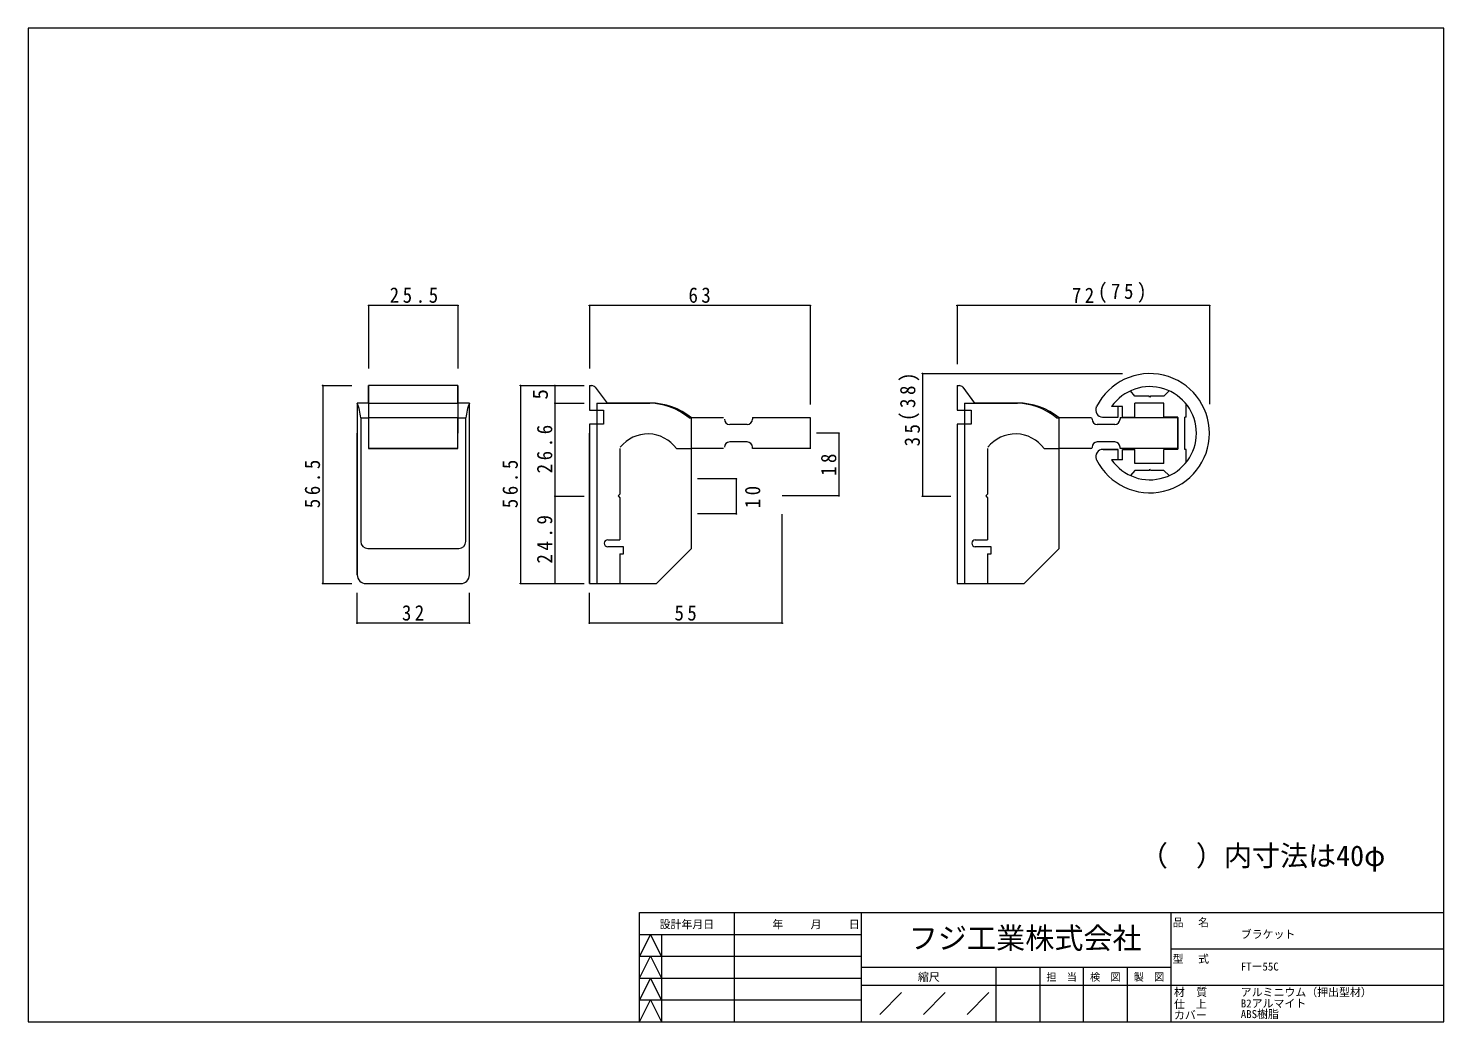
# Model space of a CAD drawing. Units: millimetres on the paper. Extents: x -202 to 202, y -142 to 141.
import ezdxf
from ezdxf.enums import TextEntityAlignment as Align

# ---------------------------------------------------------------- set-up
doc = ezdxf.new("R2010")
doc.units = ezdxf.units.MM
doc.header["$PDMODE"] = 32
doc.header["$PDSIZE"] = 0.2
doc.layers.add('0-0', color=7, linetype='Continuous', lineweight=5)
doc.layers.add('F-0', color=7, linetype='Continuous', lineweight=18)
doc.styles.add('ＭＳ ゴシック', font='')
doc.styles.get('ＭＳ ゴシック').set_extended_font_data('MS Gothic')

msp = doc.modelspace()

# ---------------------------------------------------------------- linework, layer by layer
at = {"layer": '0-0'}
for p, q in [((-79.559, 62.174), (-105.059, 62.174)), ((-105.059, 62.174), (-105.059, 44.174)), ((-79.559, 62.174), (-79.559, 44.174)), ((20.967, 62.174), (-42.033, 62.174)), ((-42.033, 62.174), (-42.033, 44.174)), ((20.967, 62.174), (20.967, 33.936)), ((134.862, 62.174), (62.862, 62.174)), ((62.862, 62.174), (62.862, 45.426)), ((134.862, 62.174), (134.862, 34)), ((53.006, 42.724), (53.006, 7.724)), ((53.006, 42.724), (110.062, 42.724)), ((-118.165, 39.324), (-109.856, 39.324)), ((-118.165, 39.324), (-118.165, -17.176)), ((-105.059, 34.324), (-105.059, 39.324)), ((-105.059, 39.324), (-105.059, 25.774)), ((-79.559, 39.324), (-79.559, 25.774)), ((-61.74, 39.324), (-51.889, 39.324)), ((-61.74, 39.324), (-61.74, -17.176)), ((-51.889, 39.324), (-43.579, 39.324)), ((-51.889, 39.324), (-51.889, 34.324)), ((-42.033, 39.324), (-42.033, 32.324)), ((-105.059, 34.324), (-79.559, 34.324)), ((-51.889, 34.324), (-43.579, 34.324)), ((-51.889, 34.324), (-51.889, 7.724)), ((-79.559, 21.324), (-79.559, 30.124)), ((-42.033, 28.324), (-42.033, 25.774)), ((-12.933, 30.124), (-13.633, 30.124)), ((-3.833, 30.124), (-12.933, 30.124)), ((20.967, 30.224), (20.967, 25.774)), ((101.062, 30.124), (91.962, 30.124)), ((-108.309, -14.676), (-108.309, 25.774)), ((-76.309, -14.676), (-76.309, 25.774)), ((-42.033, -17.176), (-42.033, 25.774)), ((29.153, 25.774), (22.782, 25.774)), ((29.153, 25.774), (29.153, 7.824)), ((134.862, 25.775), (134.862, 25.774)), ((-0.132, 12.724), (-11.241, 12.724)), ((-51.889, 7.724), (-43.579, 7.724)), ((-51.889, 7.724), (-51.889, -17.176)), ((29.153, 7.824), (12.967, 7.824)), ((53.006, 7.724), (61.091, 7.724)), ((-0.132, 2.724), (-11.241, 2.724)), ((12.967, -28.494), (12.967, 2.618)), ((-118.165, -17.176), (-109.856, -17.176)), ((-108.309, -28.494), (-108.309, -19.866)), ((-76.309, -28.494), (-76.309, -19.866)), ((-61.74, -17.176), (-51.889, -17.176)), ((-51.889, -17.176), (-43.579, -17.176)), ((-42.033, -28.494), (-42.033, -19.866)), ((-76.309, -28.494), (-108.309, -28.494)), ((12.967, -28.494), (-42.033, -28.494))]:
    msp.add_line(p, q, dxfattribs=at)
at = {"layer": '0-0', "lineweight": 18}
for p, q in [((-42.033, 39.324), (-41.408, 39.324)), ((-42.033, 39.324), (-42.033, 32.324)), ((-40.408, 38.824), (-37.033, 34.324)), ((62.862, 39.324), (63.487, 39.324)), ((62.862, 39.324), (62.862, 32.324)), ((64.487, 38.824), (67.862, 34.324)), ((-42.033, 32.324), (-39.933, 32.324)), ((62.862, 32.324), (64.962, 32.324)), ((-39.933, 28.324), (-42.033, 28.324)), ((-42.033, 28.324), (-42.033, -17.176)), ((4.467, 30.224), (4.467, 29.724)), ((64.962, 28.324), (62.862, 28.324)), ((62.862, 28.324), (62.862, -17.176)), ((101.362, 29.724), (101.362, 29.824)), ((109.362, 30.224), (109.362, 29.724)), ((2.967, 28.224), (-2.033, 28.224)), ((107.862, 28.224), (102.862, 28.224)), ((-105.059, 21.324), (-79.559, 21.324)), ((-3.833, 21.324), (-12.933, 21.324)), ((2.967, 23.224), (-2.033, 23.224)), ((4.467, 21.324), (4.467, 21.724)), ((20.967, 21.324), (4.467, 21.324)), ((101.062, 21.324), (91.962, 21.324)), ((101.362, 21.724), (101.362, 21.624)), ((107.862, 23.224), (102.862, 23.224)), ((109.362, 21.324), (109.362, 21.724)), ((125.862, 21.324), (109.362, 21.324)), ((-0.132, 12.724), (-0.132, 2.724)), ((-42.033, -17.176), (-33.233, -17.176)), ((62.862, -17.176), (71.662, -17.176))]:
    msp.add_line(p, q, dxfattribs=at)
at = {"layer": '0-0', "color": 3}
for p, q in [((113.562, 36.324), (112.362, 37.824)), ((123.362, 37.824), (121.862, 36.324)), ((-39.933, 34.324), (-39.933, -17.176)), ((-39.933, 34.324), (-24.777, 34.324)), ((-25.377, 34.324), (-37.033, 34.324)), ((-25.377, 34.324), (-37.033, 34.324)), ((64.962, 34.324), (64.962, -17.176)), ((64.962, 34.324), (80.118, 34.324)), ((79.518, 34.324), (67.862, 34.324)), ((79.518, 34.324), (67.862, 34.324)), ((102.577, 33.122), (102.655, 33.324)), ((110.062, 33.324), (106.958, 33.324)), ((108.862, 30.301), (108.862, 33.324)), ((110.062, 30.324), (110.062, 33.324)), ((117.712, 36.324), (113.562, 36.324)), ((121.862, 34.324), (113.562, 34.324)), ((113.562, 30.324), (113.562, 34.324)), ((121.862, 36.324), (118.012, 36.324)), ((121.862, 30.324), (121.862, 34.324)), ((128.262, 30.324), (128.262, 34)), ((-107.309, 30.124), (-105.059, 30.124)), ((-107.309, 30.124), (-107.309, -5.176)), ((-79.559, 30.124), (-77.309, 30.124)), ((-77.309, -5.176), (-77.309, 30.124)), ((-12.933, -7.176), (-12.933, 30.124)), ((91.962, -7.176), (91.962, 30.124)), ((104.308, 30.324), (108.862, 30.324)), ((110.062, 30.324), (113.562, 30.324)), ((125.862, 30.324), (121.862, 30.324)), ((125.862, 21.124), (125.862, 30.324)), ((125.862, 29.974), (125.862, 21.474)), ((128.262, 30.324), (127.862, 30.324)), ((127.862, 21.124), (127.862, 30.324)), ((108.862, 21.124), (104.496, 21.124)), ((108.862, 21.124), (104.496, 21.124)), ((104.496, 21.124), (108.862, 21.124)), ((108.862, 18.124), (108.862, 21.124)), ((110.062, 18.124), (110.062, 21.124)), ((110.062, 21.124), (113.562, 21.124)), ((113.562, 17.124), (113.562, 21.124)), ((121.862, 17.124), (121.862, 21.124)), ((125.862, 21.124), (121.862, 21.124)), ((128.262, 21.124), (127.862, 21.124)), ((128.262, 17.447), (128.262, 21.124)), ((102.577, 18.325), (102.655, 18.124)), ((110.062, 18.124), (106.958, 18.124)), ((121.862, 17.124), (113.562, 17.124)), ((113.562, 15.124), (112.362, 13.624)), ((117.712, 15.124), (113.562, 15.124)), ((117.712, 15.124), (117.862, 15.424)), ((118.012, 15.124), (117.862, 15.424)), ((121.862, 15.124), (118.012, 15.124)), ((123.362, 13.624), (121.862, 15.124)), ((-105.309, -7.176), (-79.309, -7.176)), ((-22.933, -17.176), (-12.933, -7.176)), ((81.962, -17.176), (91.962, -7.176)), ((-105.809, -17.176), (-78.809, -17.176)), ((-105.059, -17.176), (-79.559, -17.176)), ((-39.933, -17.176), (-22.933, -17.176)), ((64.962, -17.176), (81.962, -17.176))]:
    msp.add_line(p, q, dxfattribs=at)
at = {"layer": '0-0', "color": 2, "lineweight": 18}
for p, q in [((-39.933, 32.324), (-38.033, 32.324)), ((-38.033, 32.324), (-38.033, 28.324)), ((64.962, 32.324), (66.862, 32.324)), ((66.862, 32.324), (66.862, 28.324)), ((-38.033, 28.324), (-39.933, 28.324)), ((-13.633, 30.124), (-12.933, 30.124)), ((66.862, 28.324), (64.962, 28.324)), ((91.262, 30.124), (91.962, 30.124)), ((-33.333, 21.324), (-33.333, 8.324)), ((-17.231, 21.324), (-12.933, 21.324)), ((71.562, 21.324), (71.562, 8.324)), ((87.664, 21.324), (91.962, 21.324)), ((-33.333, 8.324), (-33.833, 7.824)), ((71.562, 8.324), (71.062, 7.824)), ((-33.833, 7.824), (-33.333, 7.324)), ((-33.333, 7.324), (-33.333, -4.676)), ((71.062, 7.824), (71.562, 7.324)), ((71.562, 7.324), (71.562, -4.676)), ((-36.833, -4.676), (-33.333, -4.676)), ((-32.333, -6.676), (-36.833, -6.676)), ((-32.333, -8.676), (-32.333, -6.676)), ((68.062, -4.676), (71.562, -4.676)), ((72.562, -6.676), (68.062, -6.676)), ((72.562, -8.676), (72.562, -6.676)), ((-33.333, -8.676), (-32.333, -8.676)), ((-33.333, -8.676), (-33.333, -17.176)), ((71.562, -8.676), (72.562, -8.676)), ((71.562, -8.676), (71.562, -17.176))]:
    msp.add_line(p, q, dxfattribs=at)
at = {"layer": '0-0', "color": 3, "lineweight": 18}
msp.add_line((-79.559, 21.324), (-105.059, 21.324), dxfattribs=at)
at = {"layer": '0-0'}
for points in [[(-79.559, 34.324), (-79.559, 39.324), (-105.059, 39.324)], [(-79.559, 30.124), (-105.059, 30.124), (-105.059, 21.324)]]:
    msp.add_lwpolyline(points, dxfattribs=at)
at = {"layer": '0-0', "color": 3}
for points in [[(-105.059, 34.324), (-108.309, 34.324), (-108.309, -14.676)], [(-76.309, -14.676), (-76.309, 34.324), (-79.559, 34.324)], [(118.012, 36.324), (117.862, 36.024), (117.712, 36.324)]]:
    msp.add_lwpolyline(points, dxfattribs=at)
at = {"layer": '0-0', "lineweight": 18}
for points in [[(4.467, 30.224), (20.967, 30.224), (20.967, 21.224)], [(109.362, 30.224), (125.862, 30.224), (125.862, 21.224)]]:
    msp.add_lwpolyline(points, dxfattribs=at)
at = {"layer": '0-0', "color": 3}
for centre, radius, start, end in [((117.862, 25.724), 17, 206.55514, 153.44486), ((117.862, 25.724), 13.291, 214.87587, 145.12413), ((-122.25, 28.786), 15, 5.11813, 21.66687), ((-62.369, 28.786), 15, 158.33313, 174.88187), ((-24.777, 15.524), 18.8, 50.94993, 90), ((80.118, 15.524), 18.8, 50.94993, 90), ((104.502, 32.378), 2.064, 158.87279, 264.58581), ((104.496, 19.067), 2.057, 90, 201.12721), ((-105.309, -5.176), 2, 180, 270), ((-79.309, -5.176), 2, 270, 0), ((-105.809, -14.676), 2.5, 180, 270), ((-78.809, -14.676), 2.5, 270, 0)]:
    msp.add_arc(centre, radius, start, end, dxfattribs=at)
at = {"layer": '0-0', "lineweight": 18}
for centre, radius, start, end in [((-41.408, 38.074), 1.25, 36.8699, 90), ((63.487, 38.074), 1.25, 36.8699, 90), ((-2.033, 29.724), 1.5, 180, 270), ((2.967, 29.724), 1.5, 270, 360), ((101.062, 29.824), 0.3, 0, 90), ((102.862, 29.724), 1.5, 180, 270), ((107.862, 29.724), 1.5, 270, 360), ((-2.033, 21.724), 1.5, 90, 180), ((2.967, 21.724), 1.5, 0, 90), ((101.062, 21.624), 0.3, 270, 0), ((102.862, 21.724), 1.5, 90, 180), ((107.862, 21.724), 1.5, 0, 90)]:
    msp.add_arc(centre, radius, start, end, dxfattribs=at)
at = {"layer": '0-0', "color": 2, "lineweight": 18}
for centre, radius, start, end in [((-25.477, 15.524), 18.8, 50.94993, 90), ((79.418, 15.524), 18.8, 50.94993, 90), ((-25.377, 15.524), 10, 35.45054, 141.77634), ((79.518, 15.524), 10, 35.45054, 141.77634), ((-36.833, -5.676), 1, 90, 180), ((-36.833, -5.676), 1, 180, 270), ((68.062, -5.676), 1, 90, 180), ((68.062, -5.676), 1, 180, 270)]:
    msp.add_arc(centre, radius, start, end, dxfattribs=at)
at = {"layer": '0-0', "color": 3}
for p in [(-105.059, 62.174), (-79.559, 62.174), (-42.033, 62.174), (20.967, 62.174), (62.862, 62.174), (134.862, 62.174), (53.006, 42.724), (-118.165, 39.324), (-61.74, 39.324), (-51.889, 39.324), (-51.889, 34.324), (29.153, 25.774), (-0.132, 12.724), (-51.889, 7.724), (29.153, 7.824), (53.006, 7.724), (-0.132, 2.724), (-118.165, -17.176), (-61.74, -17.176), (-51.889, -17.176), (-108.309, -28.494), (-76.309, -28.494), (-42.033, -28.494), (12.967, -28.494)]:
    msp.add_point(p, dxfattribs=at)
at = {"layer": 'F-0'}
for p, q in [((-0.746, -111.037), (-0.746, -142.184)), ((35.593, -142.184), (35.593, -111.037)), ((123.843, -111.037), (123.843, -142.184)), ((-27.74, -117.267), (35.593, -117.267)), ((-21.51, -117.267), (-21.51, -142.184)), ((-27.74, -123.496), (35.593, -123.496)), ((123.843, -121.42), (201.711, -121.42)), ((35.593, -126.611), (123.843, -126.611)), ((74.008, -142.184), (74.008, -126.611)), ((86.467, -126.611), (86.467, -142.184)), ((98.926, -142.184), (98.926, -126.611)), ((111.384, -126.611), (111.384, -142.184)), ((-27.74, -129.726), (35.593, -129.726)), ((35.593, -131.802), (123.843, -131.802)), ((123.843, -131.802), (201.711, -131.802)), ((-27.74, -135.955), (35.593, -135.955)), ((40.784, -140.108), (47.014, -133.879)), ((53.243, -140.108), (59.472, -133.879)), ((65.702, -140.108), (71.931, -133.879))]:
    msp.add_line(p, q, dxfattribs=at)
msp.add_lwpolyline([(-202.164, -142.184), (201.711, -142.184), (201.711, 141.255), (-202.164, 141.255)], close=True, dxfattribs=at)
for points in [[(-27.74, -142.184), (-27.74, -111.037), (201.711, -111.037)], [(-21.51, -123.496), (-24.625, -117.267), (-27.74, -123.496)], [(-27.74, -129.726), (-24.625, -123.496), (-21.51, -129.726)], [(-21.51, -135.955), (-24.625, -129.726), (-27.74, -135.955)], [(-27.74, -142.184), (-24.625, -135.955), (-21.51, -142.184)]]:
    msp.add_lwpolyline(points, dxfattribs=at)

# ---------------------------------------------------------------- texts
at = {"layer": '0-0', "style": 'ＭＳ ゴシック'}
msp.add_text('5', height=4.399, rotation=90, dxfattribs=at).set_placement((-52.589, 35.324), align=Align.BOTTOM_LEFT)
at = {"layer": '0-0', "char_height": 4.399, "attachment_point": 7, "style": 'ＭＳ ゴシック'}
for s, insert in [('\\T1.38;\\W0.9;(75)', (103.059, 62.891)), ('\\T1.38;\\W0.9;25.5', (-99.059, 62.874)), ('\\T1.36;\\W0.9;63', (-13.783, 62.874)), ('\\T1.36;\\W0.9;72', (95.612, 62.874)), ('\\T1.36;\\W0.9;32', (-95.559, -27.794)), ('\\T1.36;\\W0.9;55', (-17.783, -27.794))]:
    msp.add_mtext(s, dxfattribs=dict(at, insert=insert))
at = {"layer": '0-0', "char_height": 4.399, "attachment_point": 7, "rotation": 90, "style": 'ＭＳ ゴシック'}
for s, insert in [('\\T1.38;\\W0.9;(38)', (52.11, 29.205)), ('\\T1.38;\\W0.9;26.6', (-52.589, 14.274)), ('\\T1.36;\\W0.9;35', (52.306, 21.974)), ('\\T1.38;\\W0.9;56.5', (-118.865, 4.324)), ('\\T1.38;\\W0.9;56.5', (-62.44, 4.324)), ('\\T1.36;\\W0.9;18', (28.453, 13.549)), ('\\T1.36;\\W0.9;10', (6.764, 4.339)), ('\\T1.38;\\W0.9;24.9', (-52.589, -11.476))]:
    msp.add_mtext(s, dxfattribs=dict(at, insert=insert))
at = {"layer": 'F-0', "style": 'ＭＳ ゴシック'}
for s, height, p in [('（\u3000）内寸法は40φ', 5.865, (115.012, -99.524)), ('設計年月日', 2.284, (-22.029, -116.228)), ('年', 2.284, (10.156, -116.228)), ('品', 2.284, (124.362, -115.709)), ('名', 2.284, (131.63, -115.709)), ('月', 2.284, (21.058, -116.228)), ('日', 2.284, (31.959, -116.228)), ('フジ工業株式会社', 6.089, (49.071, -123.21)), ('ブラケット', 2.284, (143.805, -119.076)), ('型', 2.284, (124.362, -126.092)), ('式', 2.284, (131.63, -126.092)), ('縮尺', 2.284, (51.686, -131.283)), ('担\u3000当', 2.131, (88.335, -131.145)), ('検\u3000図', 2.131, (100.794, -131.145)), ('製\u3000図', 2.131, (113.253, -131.145)), ('FTー55C', 2.273, (143.805, -128.274)), ('材', 2.284, (124.731, -135.565)), ('質', 2.284, (131.13, -135.565)), ('アルミニウム（押出型材）', 2.284, (143.805, -135.608)), ('仕\u3000上', 2.284, (124.754, -138.991)), ('B2アルマイト', 2.284, (143.805, -138.814)), ('カバー', 2.284, (124.745, -142.12)), ('ABS樹脂', 2.284, (143.805, -141.851))]:
    msp.add_text(s, height=height, dxfattribs=at).set_placement(p, align=Align.BOTTOM_LEFT)

doc.saveas('drawing.dxf')
